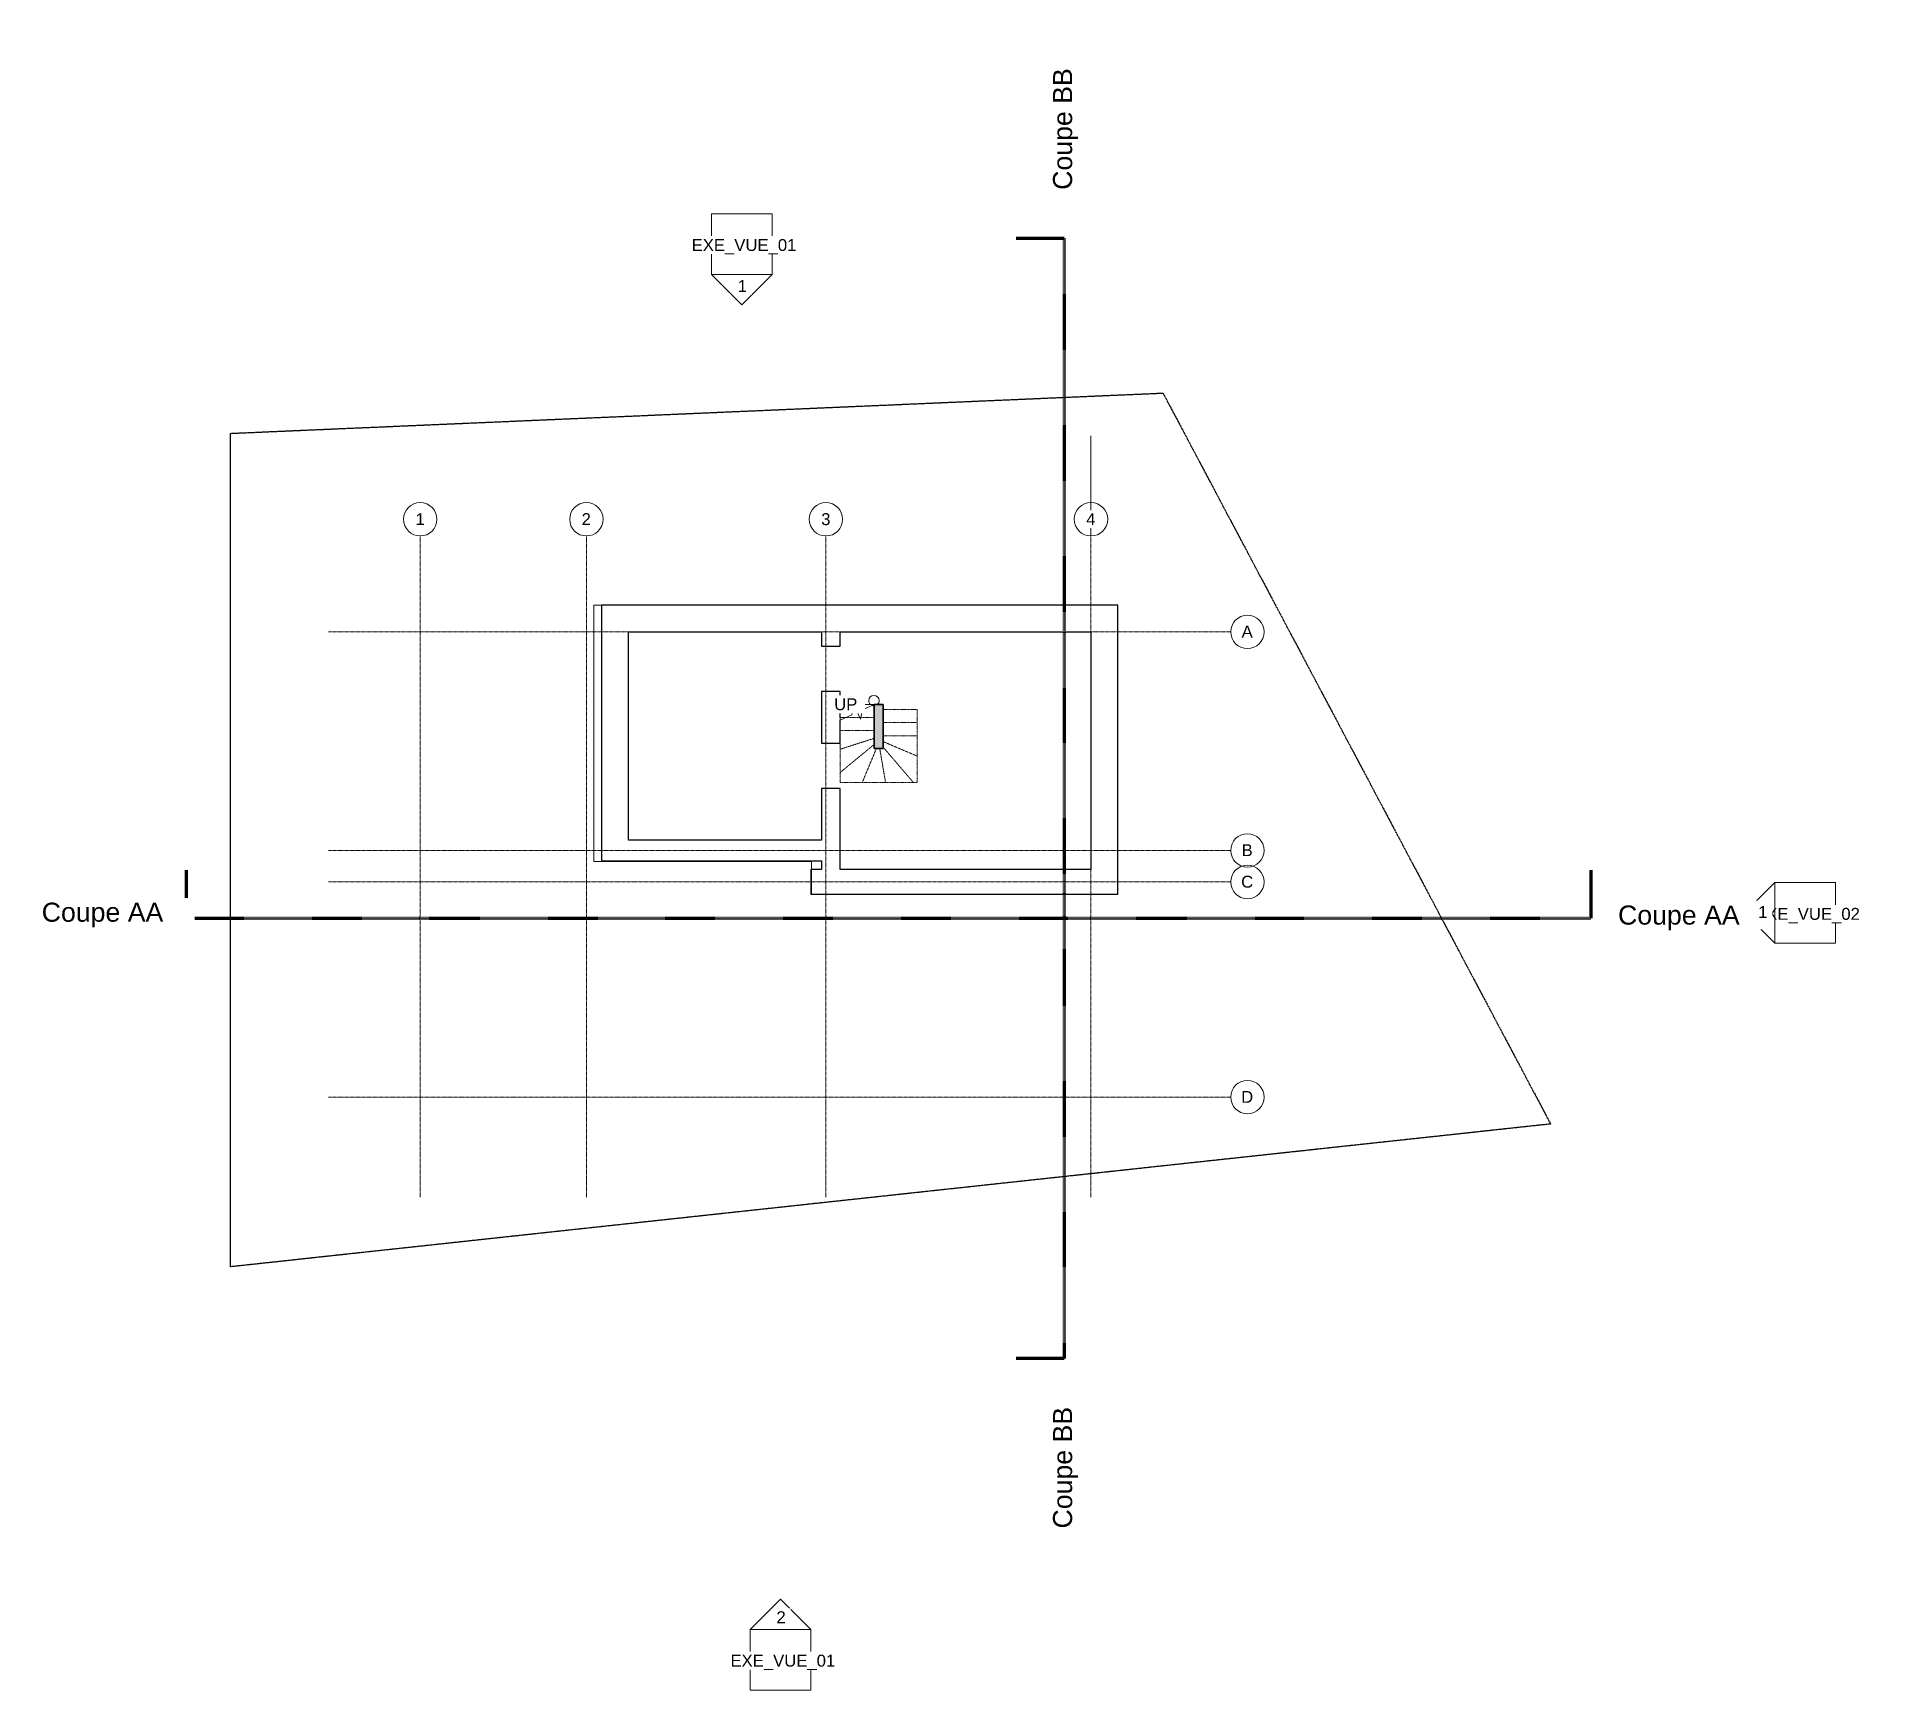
# Model space of a CAD drawing. Header units: millimetres. Extents: x -1815 to 36865, y -5722 to 28906.
import ezdxf

# ---------------------------------------------------------------- set-up
doc = ezdxf.new("R2010")
doc.units = ezdxf.units.MM
for name, pattern in [('Dash dot', [21, 10, -5, 1, -5]), ('Double dash', [55, 20, -5, 10, -5, 10, -5]), ('Grid Line', [22.225, 12.7, -3.175, 3.175, -3.175]), ('Overhead', [3.96875, 2.38125, -1.5875])]:
    doc.linetypes.add(name, pattern=pattern)
for name, color, linetype, lineweight in [('A-DETL', 90, 'Continuous', 9), ('A-WALL', 113, 'Continuous', 18), ('A-WALL-PATT', 111, 'Continuous', 9), ('C-BLDG-PADS', 91, 'Continuous', 9), ('C-PROP-LINE', 91, 'Double dash', 25), ('C-TOPO', 7, 'Continuous', 9), ('G-ANNO-SYMB', 111, 'Continuous', 9), ('S-COLS', 52, 'Continuous', 9), ('S-GRID', 1, 'Continuous', 9), ('S-GRID-IDEN', 1, 'Continuous', 9), ('S-STRS', 31, 'Continuous', 9), ('S-STRS-IDEN', 31, 'Continuous', 9), ('S-STRS-MBND', 31, 'Overhead', 9)]:
    doc.layers.add(name, color=color, linetype=linetype, lineweight=lineweight)
doc.styles.add('Arial', font='arial.ttf', dxfattribs={"height": 250})
doc.styles.add('Arial_1', font='arial.ttf', dxfattribs={"height": 400})

# ---------------------------------------------------------------- blocks, each defined once
blk = doc.blocks.new('Concrete Round - 220mm-768088-N_F_ E-1')
at = {"layer": 'S-COLS'}
for start, end in [(0, 180), (180, 226.2396), (313.7604, 0), (247.2274, 272.6477)]:
    blk.add_arc((0, 0), 110, start, end, dxfattribs=at)
blk = doc.blocks.new('Family - ___-602283-N_F_ E-1')
at = {"layer": 'C-PROP-LINE'}
for p, q in [((2239, 20602), (21766, 21446)), ((21766, 21446), (29883, 6135)), ((2239, 3144), (2239, 20602)), ((29883, 6135), (2239, 3144))]:
    blk.add_line(p, q, dxfattribs=at)
blk = doc.blocks.new('Elévation - Detail Number-142915-N_F_ E-1')
at = {"layer": 'G-ANNO-SYMB'}
for p, q in [((-6.35, -6.35), (-6.35, 6.35)), ((-6.35, 6.35), (6.35, 6.35)), ((6.35, 6.35), (6.35, -6.35)), ((6.35, -6.35), (-6.35, -6.35))]:
    blk.add_line(p, q, dxfattribs=at)
blk = doc.blocks.new('Elévation - Detail Number-142644-N_F_ E-1')
at = {"layer": 'G-ANNO-SYMB'}
for p, q in [((0, 6.35), (-6.35, 0)), ((6.35, 0), (0, 6.35)), ((-6.35, 0), (6.35, 0))]:
    blk.add_line(p, q, dxfattribs=at)
blk = doc.blocks.new('Coupe - SEC_HOR__TAIL-247662-N_F_ E-1')
at = {"layer": 'G-ANNO-SYMB', "lineweight": 70}
blk.add_line((0, 0), (0, 10), dxfattribs=at)
blk = doc.blocks.new('Coupe - SEC_HOR__HEAD-247405-N_F_ E-1')
at = {"layer": 'G-ANNO-SYMB', "lineweight": 70}
blk.add_line((0, 0), (0, 10), dxfattribs=at)
blk = doc.blocks.new('Coupe - SEC_VER__TAIL-248176-N_F_ E-1')
at = {"layer": 'G-ANNO-SYMB', "lineweight": 70}
blk.add_line((0, 0), (0, 10), dxfattribs=at)
blk = doc.blocks.new('Coupe - SEC_VER__HEAD-247919-N_F_ E-1')
at = {"layer": 'G-ANNO-SYMB', "lineweight": 70}
blk.add_line((0, 0), (0, 10), dxfattribs=at)
blk = doc.blocks.new('Quadrillage - M_Grid Head - Circle_3_5-489728-N_F_ E-1')
at = {"layer": 'S-GRID-IDEN'}
blk.add_circle((0, 0), 3.5, dxfattribs=at)

msp = doc.modelspace()

# ---------------------------------------------------------------- hatches: boundary and pattern name
at = {"layer": 'A-WALL-PATT'}
msp.add_hatch(color=256, dxfattribs=at).paths.add_polyline_path([(15907, 13998), (15907, 14925), (15717, 14925), (15717, 13998)])

# ---------------------------------------------------------------- linework, layer by layer
at = {"layer": 'A-DETL'}
msp.add_line((20257, 18452), (20257, 20552), dxfattribs=at)
at = {"layer": 'A-WALL', "color": 8, "lineweight": 25}
for p, q in [((20820, 17006), (10009, 17006)), ((10009, 17006), (10009, 11648)), ((20820, 10948), (20820, 17006)), ((10572, 16443), (14612, 16443)), ((10572, 12083), (10572, 16443)), ((14612, 16443), (14612, 16143)), ((15007, 16443), (20257, 16443)), ((15007, 16143), (15007, 16443)), ((20257, 16443), (20257, 11463)), ((14612, 16143), (15007, 16143)), ((15007, 15193), (14612, 15193)), ((14612, 15193), (14612, 14113)), ((15007, 14650), (15007, 15193)), ((15007, 14113), (15007, 14594)), ((14612, 14113), (15007, 14113)), ((15007, 13163), (14612, 13163)), ((14612, 13163), (14612, 12083)), ((15007, 11463), (15007, 13163)), ((14612, 12083), (10572, 12083)), ((10009, 11648), (14612, 11648)), ((14612, 11648), (14612, 11463)), ((14612, 11463), (14392, 11463)), ((14392, 11463), (14392, 10948)), ((20257, 11463), (15007, 11463)), ((14392, 10948), (20820, 10948))]:
    msp.add_line(p, q, dxfattribs=at)
at = {"layer": 'A-WALL', "lineweight": 35}
for p, q in [((15717, 14925), (15717, 13998)), ((15907, 14925), (15717, 14925)), ((15907, 13998), (15907, 14925)), ((15717, 13998), (15907, 13998))]:
    msp.add_line(p, q, dxfattribs=at)
at = {"layer": 'C-BLDG-PADS'}
for p, q in [((10009, 17006), (9844, 17006)), ((9844, 17006), (9844, 11633)), ((9844, 11633), (14402, 11633)), ((14402, 11633), (14402, 11463))]:
    msp.add_line(p, q, dxfattribs=at)
at = {"layer": 'C-TOPO'}
for p, q in [((10841, 17006), (9844, 17006)), ((9844, 12924), (9844, 17006)), ((10841, 17006), (13989, 17006)), ((15631, 17006), (13989, 17006)), ((15631, 17006), (20820, 17006)), ((9844, 12924), (9844, 11633)), ((11449, 11633), (9844, 11633)), ((11449, 11633), (11963, 11633)), ((13760, 11633), (11963, 11633)), ((13760, 11633), (14336, 11633)), ((14386, 11633), (14336, 11633)), ((14386, 11633), (14402, 11633)), ((14402, 11119), (14402, 11633)), ((14402, 11119), (14402, 10948)), ((16161, 10948), (14402, 10948)), ((16161, 10948), (19043, 10948)), ((19716, 10948), (19043, 10948)), ((19716, 10948), (20820, 10948))]:
    msp.add_line(p, q, dxfattribs=at)
at = {"layer": 'G-ANNO-SYMB', "linetype": 'Dash dot', "lineweight": 70}
for p, q in [((19694, 24686), (19694, 1225)), ((1317, 10450), (30734, 10450))]:
    msp.add_line(p, q, dxfattribs=at)
at = {"layer": 'S-STRS'}
for p, q in [((15717, 14925), (15007, 14925)), ((15007, 14650), (15007, 14594)), ((15128, 14650), (15007, 14650)), ((15436, 14650), (15413, 14650))]:
    msp.add_line(p, q, dxfattribs=at)
at = {"layer": 'S-STRS', "linetype": 'Overhead'}
for p, q in [((15717, 14925), (15007, 14925)), ((15128, 14650), (15007, 14650)), ((15436, 14650), (15413, 14650))]:
    msp.add_line(p, q, dxfattribs=at)
at = {"layer": 'S-STRS-MBND', "linetype": 'Continuous'}
for p, q in [((15007, 14594), (15249, 14707)), ((15249, 14707), (15296, 14901)), ((15296, 14901), (15428, 14618)), ((15428, 14618), (15476, 14812)), ((15476, 14812), (15717, 14925))]:
    msp.add_line(p, q, dxfattribs=at)
at = {"layer": 'S-STRS-MBND'}
for p, q in [((15717, 14790), (15717, 13998)), ((15907, 14818), (16617, 14818)), ((15907, 13998), (15907, 14818)), ((16617, 13288), (16617, 14818)), ((15007, 14594), (15007, 13288)), ((15717, 14375), (15007, 14375)), ((15717, 14375), (15007, 14375)), ((15413, 14650), (15128, 14650)), ((15413, 14650), (15128, 14650)), ((15717, 14650), (15436, 14650)), ((15717, 14650), (15436, 14650)), ((15907, 14543), (16617, 14543)), ((15907, 14543), (16617, 14543)), ((15717, 14214), (15007, 13986)), ((15717, 14214), (15007, 13986)), ((15717, 14086), (15007, 13500)), ((15717, 14086), (15007, 13500)), ((15762, 13998), (15467, 13288)), ((15762, 13998), (15467, 13288)), ((15717, 13998), (15907, 13998)), ((15834, 13998), (15956, 13288)), ((15834, 13998), (15956, 13288)), ((15907, 14268), (16617, 14268)), ((15907, 14268), (16617, 14268)), ((15907, 14144), (16617, 13842)), ((15907, 14144), (16617, 13842)), ((15907, 14027), (16539, 13288)), ((15907, 14027), (16539, 13288)), ((15007, 13288), (16617, 13288))]:
    msp.add_line(p, q, dxfattribs=at)

# ---------------------------------------------------------------- block references
at = {"layer": 'G-ANNO-SYMB', "xscale": 99.99999999999993, "yscale": 99.99999999999993, "zscale": 99.99999999999993}
for name, p in [('Elévation - Detail Number-142915-N_F_ E-1', (12945, 24566)), ('Elévation - Detail Number-142915-N_F_ E-1', (35214, 10556)), ('Elévation - Detail Number-142644-N_F_ E-1', (13757, -4452)), ('Elévation - Detail Number-142915-N_F_ E-1', (13757, -5087))]:
    msp.add_blockref(name, p, dxfattribs=at)
at = {"layer": 'G-ANNO-SYMB', "lineweight": 70, "extrusion": (0, 0, -1), "xscale": 99.99999999999993, "yscale": 99.99999999999993, "zscale": 99.99999999999993, "rotation": 270.0000000000003}
msp.add_blockref('Coupe - SEC_VER__HEAD-247919-N_F_ E-1', (-19694, 24686), dxfattribs=at)
at = {"layer": 'G-ANNO-SYMB', "extrusion": (0, 0, -1), "xscale": 99.99999999999993, "yscale": 99.99999999999993, "zscale": 99.99999999999993, "rotation": 180}
msp.add_blockref('Elévation - Detail Number-142644-N_F_ E-1', (-12945, 23931), dxfattribs=at)
at = {"layer": 'G-ANNO-SYMB', "lineweight": 70, "xscale": 99.99999999999993, "yscale": 99.99999999999993, "zscale": 99.99999999999993}
msp.add_blockref('Coupe - SEC_HOR__HEAD-247405-N_F_ E-1', (1317, 10450), dxfattribs=at)
at = {"layer": 'G-ANNO-SYMB', "lineweight": 70, "extrusion": (0, 0, -1), "xscale": 99.99999999999993, "yscale": 99.99999999999993, "zscale": 99.99999999999993}
msp.add_blockref('Coupe - SEC_HOR__TAIL-247662-N_F_ E-1', (-30734, 10450), dxfattribs=at)
at = {"layer": 'G-ANNO-SYMB', "lineweight": 70, "xscale": 99.99999999999993, "yscale": 99.99999999999993, "zscale": 99.99999999999993, "rotation": 89.99999999999947}
msp.add_blockref('Coupe - SEC_VER__TAIL-248176-N_F_ E-1', (19694, 1225), dxfattribs=at)
at = {"layer": 'S-COLS'}
msp.add_blockref('Concrete Round - 220mm-768088-N_F_ E-1', (15712, 15004), dxfattribs=at)
at = {"layer": 'S-GRID-IDEN', "xscale": 99.99999999999993, "yscale": 99.99999999999993, "zscale": 99.99999999999993}
for p in [(6212, 18802), (9691, 18802), (14707, 18802), (20257, 18802)]:
    msp.add_blockref('Quadrillage - M_Grid Head - Circle_3_5-489728-N_F_ E-1', p, dxfattribs=at)
at = {"layer": 'S-GRID-IDEN', "xscale": 99.99999999999993, "yscale": 99.99999999999993, "zscale": 99.99999999999993, "rotation": 269.9999999999994}
for p in [(23534, 16443), (23534, 11865), (23534, 6698)]:
    msp.add_blockref('Quadrillage - M_Grid Head - Circle_3_5-489728-N_F_ E-1', p, dxfattribs=at)

# ---------------------------------------------------------------- texts
at = {"layer": 'G-ANNO-SYMB', "char_height": 400, "width": 3102.53, "attachment_point": 1, "rotation": 90, "style": 'Arial_1', "bg_fill": 3, "box_fill_scale": 1.25, "bg_fill_color": 256, "bg_fill_true_color": 13158600, "bg_fill_transparency": 0}
for insert in [(19462, 25703), (19462, -2337)]:
    msp.add_mtext('Coupe BB', dxfattribs=dict(at, insert=insert))

# ---------------------------------------------------------------- next in the draw order: texts
at = {"layer": 'G-ANNO-SYMB', "attachment_point": 1, "bg_fill": 3, "box_fill_scale": 1.25, "bg_fill_color": 256, "bg_fill_true_color": 13158600, "bg_fill_transparency": 0}
for s, insert, char_height, width, style in [('EXE_VUE_01', (11895, 24672), 250, 2637.55, 'Arial'), ('1', (12859, 23812), 250, 232.49, 'Arial'), ('Coupe AA', (-1715, 10772), 400, 3102.53, 'Arial_1'), ('EXE_VUE_02', (34165, 10662), 250, 2637.55, 'Arial'), ('2', (13671, -4071), 250, 232.49, 'Arial'), ('EXE_VUE_01', (12708, -4981), 250, 2637.55, 'Arial')]:
    msp.add_mtext(s, dxfattribs=dict(at, insert=insert, char_height=char_height, width=width, style=style))
at = {"layer": 'S-STRS-IDEN', "insert": (14880, 15053), "char_height": 250, "width": 579.19, "attachment_point": 1, "line_spacing_factor": 0.941778, "style": 'Arial', "bg_fill": 3, "box_fill_scale": 1.25, "bg_fill_color": 256, "bg_fill_true_color": 13158600, "bg_fill_transparency": 0}
msp.add_mtext('UP', dxfattribs=at)

# ---------------------------------------------------------------- next in the draw order: block references
at = {"layer": 'C-PROP-LINE'}
msp.add_blockref('Family - ___-602283-N_F_ E-1', (0, 0), dxfattribs=at)
at = {"layer": 'G-ANNO-SYMB', "xscale": 99.99999999999993, "yscale": 99.99999999999993, "zscale": 99.99999999999993, "rotation": 90}
msp.add_blockref('Elévation - Detail Number-142644-N_F_ E-1', (34579, 10556), dxfattribs=at)

# ---------------------------------------------------------------- next in the draw order: texts
at = {"layer": 'G-ANNO-SYMB', "insert": (34229, 10701), "char_height": 250, "width": 232.49, "attachment_point": 1, "style": 'Arial', "bg_fill": 3, "box_fill_scale": 1.25, "bg_fill_color": 256, "bg_fill_true_color": 13158600, "bg_fill_transparency": 0}
msp.add_mtext('1', dxfattribs=at)
at = {"layer": 'S-GRID-IDEN', "char_height": 250, "attachment_point": 1, "style": 'Arial', "bg_fill": 3, "box_fill_scale": 1.25, "bg_fill_color": 256, "bg_fill_true_color": 13158600, "bg_fill_transparency": 0}
for s, insert, width in [('1', (6113, 18930), 232.49), ('2', (9591, 18930), 232.49), ('3', (14608, 18930), 232.49), ('4', (20158, 18930), 232.49), ('A', (23412, 16574), 280.59), ('B', (23412, 11996), 280.59), ('D', (23402, 6829), 304.64)]:
    msp.add_mtext(s, dxfattribs=dict(at, insert=insert, width=width))

# ---------------------------------------------------------------- next in the draw order: linework, layer by layer
at = {"layer": 'S-GRID', "linetype": 'Grid Line'}
for p, q in [((6212, 4601), (6212, 18452)), ((9691, 4601), (9691, 18452)), ((14707, 4601), (14707, 18452)), ((20257, 4601), (20257, 18452)), ((4291, 16443), (23184, 16443)), ((4291, 11865), (23184, 11865)), ((4291, 6698), (23184, 6698))]:
    msp.add_line(p, q, dxfattribs=at)

# ---------------------------------------------------------------- next in the draw order: block references
at = {"layer": 'S-GRID-IDEN', "xscale": 99.99999999999993, "yscale": 99.99999999999993, "zscale": 99.99999999999993, "rotation": 269.9999999999994}
msp.add_blockref('Quadrillage - M_Grid Head - Circle_3_5-489728-N_F_ E-1', (23534, 11205), dxfattribs=at)

# ---------------------------------------------------------------- next in the draw order: texts
at = {"layer": 'G-ANNO-SYMB', "insert": (31294, 10712), "char_height": 400, "width": 3102.53, "attachment_point": 1, "style": 'Arial_1', "bg_fill": 3, "box_fill_scale": 1.25, "bg_fill_color": 256, "bg_fill_true_color": 13158600, "bg_fill_transparency": 0}
msp.add_mtext('Coupe AA', dxfattribs=at)

# ---------------------------------------------------------------- next in the draw order: texts
at = {"layer": 'S-GRID-IDEN', "insert": (23402, 11336), "char_height": 250, "width": 304.64, "attachment_point": 1, "style": 'Arial', "bg_fill": 3, "box_fill_scale": 1.25, "bg_fill_color": 256, "bg_fill_true_color": 13158600, "bg_fill_transparency": 0}
msp.add_mtext('C', dxfattribs=at)

# ---------------------------------------------------------------- next in the draw order: linework, layer by layer
at = {"layer": 'S-GRID', "linetype": 'Grid Line'}
msp.add_line((4291, 11205), (23184, 11205), dxfattribs=at)

doc.saveas('drawing.dxf')
